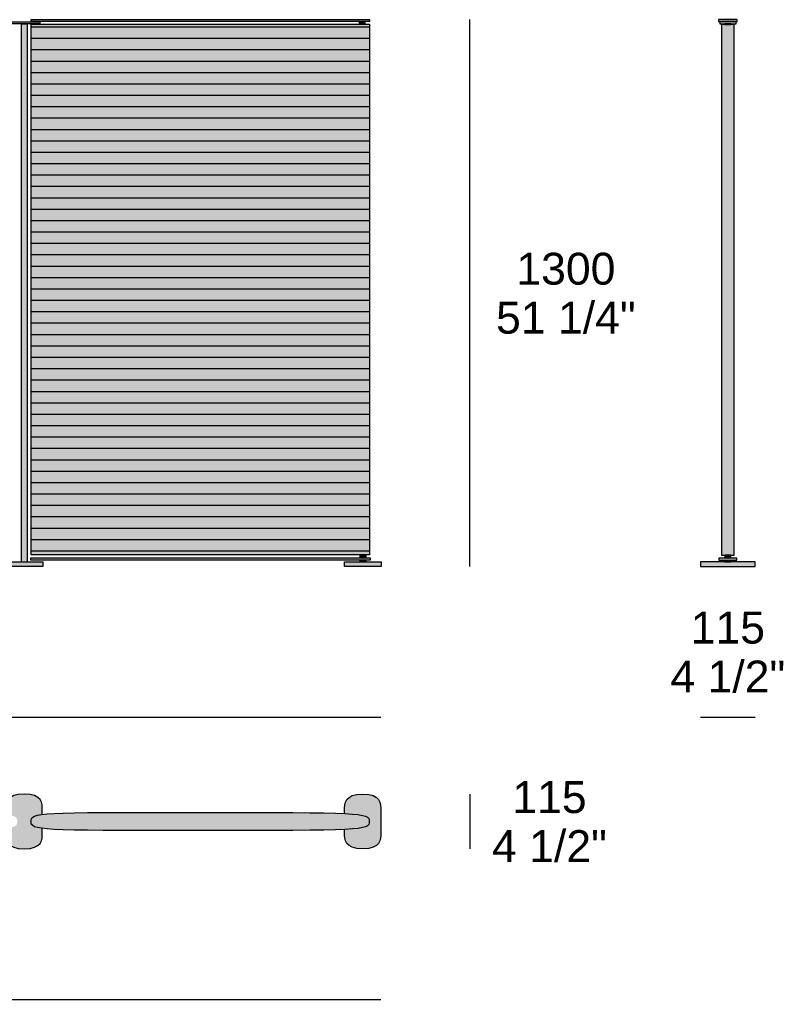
# Model space of a CAD drawing. Header units: millimetres. Extents: x -23380 to 52531, y -5628 to 1041.
# Drawn here: x 4470 to 6147, y -1709 to 441 of the extents above; entities that cross this region are included whole.
import ezdxf

# ---------------------------------------------------------------- set-up
doc = ezdxf.new("R2010")
doc.units = ezdxf.units.MM
for name, color, linetype, lineweight in [('dimensions', 7, 'Continuous', 5), ('drawing', 7, 'Continuous', 5), ('hatch', 9, 'Continuous', 5), ('ropes', 7, 'Continuous', 0)]:
    doc.layers.add(name, color=color, linetype=linetype, lineweight=lineweight)
doc.styles.add('Poliform mm', font='arial.ttf')
doc.styles.add('Poliform pollici', font='arial.ttf')

msp = doc.modelspace()

# ---------------------------------------------------------------- hatches: boundary and pattern name
at = {"layer": 'hatch'}
for points in [[(4515, 431.6), (4515, 435.7), (4446.3, 435.7), (4446.3, 431.6)], [(4474.4, -749.1), (4487.2, -749.1), (4487.2, 431.6), (4474.4, 431.6)], [(5238.1, 436.6), (5238.1, 440.9), (4495.9, 440.9), (4495.9, 436.6)], [(5217.6, -734.1), (5230.4, -734.1), (5238.1, -734.1), (5238.1, 430.7), (4495.9, 430.7), (4495.9, -734.1)], [(5228.9, 436.6), (5216.2, 436.6), (5216.2, 430.7), (5228.9, 430.7)], [(6004.7, 436.4), (6045.2, 436.4), (6045.2, 440.9), (6004.7, 440.9)], [(6007.2, 431.6), (6043.4, 431.6), (6043.4, 436.4), (6007.2, 436.4)], [(6018.2, -734.2), (6031.4, -734.2), (6038.6, -734.2), (6038.6, 430.4), (6031.3, 430.4), (6018.2, 430.4), (6011.1, 430.4), (6011.1, -734.2)], [(6018.2, 430.4), (6031.3, 430.4), (6031.3, 431.6), (6018.2, 431.6)], [(4520.9, -759.1), (4520.9, -749.1), (4440.2, -749.1), (4440.2, -759.1)], [(5239.8, -745.8), (5239.8, -740.7), (4494.9, -740.7), (4494.9, -745.8)], [(5264.1, -759.1), (5264.1, -749.1), (5183.4, -749.1), (5183.4, -759.1)], [(5217.6, -740.7), (5230.4, -740.7), (5230.4, -734.1), (5217.6, -734.1)], [(5230.4, -745.8), (5217.6, -745.8), (5217.6, -749.1), (5230.4, -749.1)], [(5964.9, -759.1), (6084.9, -759.1), (6084.9, -749.2), (5964.9, -749.2)], [(6005, -745.2), (6044.9, -745.2), (6044.9, -740.9), (6005, -740.9)], [(6018.2, -740.9), (6031.4, -740.9), (6031.4, -734.2), (6018.2, -734.2)], [(6031.4, -745.2), (6018.2, -745.2), (6018.2, -749.2), (6031.4, -749.2)], [(4520.1, -1303.6), (4516.1, -1304.2), (4512.6, -1304.8), (4511, -1305.1), (4509.5, -1305.5), (4508.1, -1305.8), (4506.8, -1306.2), (4505.5, -1306.5), (4504.4, -1306.9), (4503.9, -1307.1), (4503.4, -1307.3), (4502.9, -1307.5), (4502.4, -1307.7), (4501.9, -1307.9), (4501.5, -1308.1), (4501.1, -1308.4), (4500.7, -1308.6), (4500.3, -1308.8), (4500, -1309), (4499.6, -1309.3), (4499.3, -1309.5), (4499, -1309.7), (4498.7, -1310), (4498.6, -1310.1), (4498.4, -1310.2), (4498.3, -1310.3), (4498.2, -1310.5), (4498, -1310.6), (4497.9, -1310.7), (4497.8, -1310.8), (4497.7, -1311), (4497.6, -1311.1), (4497.5, -1311.2), (4497.4, -1311.3), (4497.3, -1311.5), (4497.2, -1311.6), (4497.1, -1311.7), (4497, -1311.9), (4496.9, -1312), (4496.8, -1312.1), (4496.7, -1312.3), (4496.7, -1312.4), (4496.6, -1312.6), (4496.5, -1312.7), (4496.4, -1312.8), (4496.4, -1313), (4496.3, -1313.1), (4496.2, -1313.3), (4496.2, -1313.4), (4496.1, -1313.7), (4496, -1314), (4495.9, -1314.3), (4495.8, -1314.6), (4495.7, -1314.9), (4495.7, -1315.2), (4495.6, -1315.5), (4495.6, -1315.9), (4495.5, -1316.2), (4495.5, -1316.5), (4495.4, -1316.8), (4495.4, -1317.5), (4495.4, -1318.2), (4495.4, -1318.9), (4495.4, -1319.6), (4495.4, -1320.3), (4495.4, -1321), (4495.5, -1321.3), (4495.5, -1321.7), (4495.6, -1322), (4495.6, -1322.3), (4495.7, -1322.6), (4495.7, -1322.9), (4495.8, -1323.2), (4495.9, -1323.5), (4496, -1323.8), (4496.1, -1324.1), (4496.2, -1324.4), (4496.2, -1324.6), (4496.3, -1324.7), (4496.4, -1324.9), (4496.4, -1325), (4496.5, -1325.1), (4496.6, -1325.3), (4496.7, -1325.4), (4496.7, -1325.6), (4496.8, -1325.7), (4496.9, -1325.8), (4497, -1326), (4497.1, -1326.1), (4497.2, -1326.2), (4497.3, -1326.4), (4497.4, -1326.5), (4497.5, -1326.6), (4497.6, -1326.7), (4497.7, -1326.9), (4497.8, -1327), (4497.9, -1327.1), (4498, -1327.3), (4498.2, -1327.4), (4498.3, -1327.5), (4498.4, -1327.6), (4498.6, -1327.7), (4498.7, -1327.9), (4499, -1328.1), (4499.3, -1328.3), (4499.6, -1328.6), (4500, -1328.8), (4500.3, -1329), (4500.7, -1329.3), (4501.1, -1329.5), (4501.5, -1329.7), (4501.9, -1329.9), (4502.4, -1330.1), (4502.9, -1330.3), (4503.4, -1330.5), (4503.9, -1330.7), (4504.4, -1330.9), (4505.5, -1331.3), (4506.8, -1331.7), (4508.1, -1332), (4509.5, -1332.4), (4511, -1332.7), (4512.6, -1333), (4516.1, -1333.6), (4520.1, -1334.2), (4520.1, -1342.6), (4520.1, -1345.7), (4520, -1348.9), (4520, -1350.5), (4519.9, -1352.1), (4519.7, -1353.7), (4519.6, -1354.5), (4519.5, -1355.3), (4519.4, -1356.1), (4519.2, -1356.8), (4519.1, -1357.6), (4518.9, -1358.4), (4518.7, -1359.1), (4518.5, -1359.9), (4518.3, -1360.6), (4518, -1361.4), (4517.8, -1362.1), (4517.5, -1362.8), (4517.1, -1363.5), (4516.8, -1364.2), (4516.6, -1364.6), (4516.4, -1364.9), (4516.2, -1365.3), (4516, -1365.6), (4515.8, -1366), (4515.6, -1366.3), (4515.4, -1366.6), (4515.1, -1367), (4514.9, -1367.3), (4514.7, -1367.6), (4514.4, -1367.9), (4514.2, -1368.2), (4513.9, -1368.6), (4513.6, -1368.9), (4513.3, -1369.2), (4513, -1369.5), (4512.7, -1369.8), (4512.4, -1370.1), (4512.1, -1370.4), (4511.8, -1370.7), (4511.5, -1370.9), (4511.1, -1371.2), (4510.8, -1371.5), (4510.4, -1371.8), (4510, -1372), (4509.7, -1372.3), (4509.3, -1372.6), (4508.9, -1372.8), (4508.5, -1373.1), (4508.1, -1373.3), (4507.6, -1373.6), (4507.2, -1373.8), (4506.3, -1374.3), (4505.3, -1374.7), (4504.4, -1375.1), (4503.3, -1375.5), (4502.3, -1375.9), (4501.1, -1376.3), (4500, -1376.6), (4498.8, -1376.9), (4497.5, -1377.2), (4496.2, -1377.5), (4494.9, -1377.8), (4493.5, -1378), (4492, -1378.2), (4490.5, -1378.4), (4488.9, -1378.5), (4487.3, -1378.6), (4485.7, -1378.7), (4483.9, -1378.8), (4480.3, -1378.9), (4476.7, -1378.8), (4475, -1378.7), (4473.3, -1378.6), (4471.7, -1378.5), (4470.2, -1378.4), (4468.7, -1378.2), (4467.2, -1378), (4465.8, -1377.8), (4464.4, -1377.5), (4463.1, -1377.2), (4461.9, -1376.9), (4460.7, -1376.6), (4459.5, -1376.3), (4458.4, -1375.9), (4457.3, -1375.5), (4456.3, -1375.1), (4455.3, -1374.7), (4454.4, -1374.3), (4453.5, -1373.8), (4453, -1373.6), (4452.6, -1373.3), (4452.2, -1373.1), (4451.8, -1372.8), (4451.4, -1372.6), (4451, -1372.3), (4450.6, -1372), (4450.3, -1371.8), (4449.9, -1371.5), (4449.6, -1371.2), (4449.2, -1370.9), (4448.9, -1370.7), (4448.6, -1370.4), (4448.2, -1370.1), (4447.9, -1369.8), (4447.6, -1369.5), (4447.3, -1369.2), (4447.1, -1368.9), (4446.8, -1368.6), (4446.5, -1368.2), (4446.3, -1367.9), (4446, -1367.6), (4445.8, -1367.3), (4445.5, -1367), (4445.3, -1366.6), (4445.1, -1366.3), (4444.9, -1366), (4444.7, -1365.6), (4444.5, -1365.3), (4444.3, -1364.9), (4444.1, -1364.6), (4443.9, -1364.2), (4443.5, -1363.5), (4443.2, -1362.8), (4442.9, -1362.1), (4442.7, -1361.4), (4442.4, -1360.6), (4442.2, -1359.9), (4442, -1359.1), (4441.8, -1358.4), (4441.6, -1357.6), (4441.4, -1356.8), (4441.3, -1356), (4441.2, -1355.3), (4441.1, -1354.5), (4441, -1353.7), (4440.8, -1352.1), (4440.7, -1350.5), (4440.6, -1348.9), (4440.6, -1345.7), (4440.6, -1334.2), (4444.5, -1333.6), (4448.1, -1333), (4449.7, -1332.7), (4451.2, -1332.4), (4452.6, -1332), (4453.9, -1331.7), (4455.1, -1331.3), (4456.3, -1330.9), (4456.8, -1330.7), (4457.3, -1330.5), (4457.8, -1330.3), (4458.3, -1330.1), (4458.7, -1329.9), (4459.2, -1329.7), (4459.6, -1329.5), (4460, -1329.3), (4460.4, -1329), (4460.7, -1328.8), (4461.1, -1328.6), (4461.4, -1328.3), (4461.7, -1328.1), (4462, -1327.9), (4462.1, -1327.7), (4462.3, -1327.6), (4462.4, -1327.5), (4462.5, -1327.4), (4462.6, -1327.3), (4462.8, -1327.1), (4462.9, -1327), (4463, -1326.9), (4463.1, -1326.7), (4463.2, -1326.6), (4463.3, -1326.5), (4463.4, -1326.4), (4463.5, -1326.2), (4463.6, -1326.1), (4463.7, -1326), (4463.8, -1325.8), (4463.9, -1325.7), (4464, -1325.5), (4464, -1325.4), (4464.1, -1325.3), (4464.2, -1325.1), (4464.3, -1325), (4464.3, -1324.9), (4464.4, -1324.7), (4464.4, -1324.6), (4464.5, -1324.4), (4464.6, -1324.1), (4464.7, -1323.8), (4464.8, -1323.5), (4464.9, -1323.2), (4465, -1322.9), (4465, -1322.6), (4465.1, -1322.3), (4465.1, -1322), (4465.2, -1321.7), (4465.2, -1321.3), (4465.2, -1321), (4465.3, -1320.3), (4465.3, -1319.6), (4465.3, -1318.9), (4465.3, -1318.2), (4465.3, -1317.5), (4465.2, -1316.8), (4465.2, -1316.5), (4465.2, -1316.2), (4465.1, -1315.9), (4465.1, -1315.5), (4465, -1315.2), (4465, -1314.9), (4464.9, -1314.6), (4464.8, -1314.3), (4464.7, -1314), (4464.6, -1313.7), (4464.5, -1313.4), (4464.4, -1313.3), (4464.4, -1313.1), (4464.3, -1313), (4464.3, -1312.8), (4464.2, -1312.7), (4464.1, -1312.6), (4464, -1312.4), (4464, -1312.3), (4463.9, -1312.1), (4463.8, -1312), (4463.7, -1311.9), (4463.6, -1311.7), (4463.5, -1311.6), (4463.4, -1311.5), (4463.3, -1311.3), (4463.2, -1311.2), (4463.1, -1311.1), (4463, -1311), (4462.9, -1310.8), (4462.8, -1310.7), (4462.6, -1310.6), (4462.5, -1310.5), (4462.4, -1310.3), (4462.3, -1310.2), (4462.1, -1310.1), (4462, -1310), (4461.7, -1309.7), (4461.4, -1309.5), (4461.1, -1309.3), (4460.7, -1309), (4460.4, -1308.8), (4460, -1308.6), (4459.6, -1308.4), (4459.2, -1308.1), (4458.7, -1307.9), (4458.3, -1307.7), (4457.8, -1307.5), (4457.3, -1307.3), (4456.8, -1307.1), (4456.3, -1306.9), (4455.1, -1306.5), (4453.9, -1306.2), (4452.6, -1305.8), (4451.2, -1305.5), (4449.7, -1305.1), (4448.1, -1304.8), (4444.5, -1304.2), (4440.6, -1303.6), (4440.6, -1295.6), (4440.6, -1292.4), (4440.6, -1289.2), (4440.7, -1287.6), (4440.8, -1286), (4441, -1284.4), (4441.2, -1282.8), (4441.3, -1282), (4441.4, -1281.2), (4441.6, -1280.4), (4441.8, -1279.7), (4442, -1278.9), (4442.2, -1278.1), (4442.4, -1277.4), (4442.7, -1276.6), (4442.9, -1275.9), (4443.2, -1275.1), (4443.6, -1274.4), (4443.9, -1273.7), (4444.1, -1273.4), (4444.3, -1273), (4444.5, -1272.7), (4444.7, -1272.3), (4444.9, -1272), (4445.1, -1271.6), (4445.3, -1271.3), (4445.5, -1271), (4445.8, -1270.6), (4446, -1270.3), (4446.3, -1270), (4446.5, -1269.6), (4446.8, -1269.3), (4447.1, -1269), (4447.4, -1268.7), (4447.6, -1268.4), (4447.9, -1268.1), (4448.3, -1267.8), (4448.6, -1267.5), (4448.9, -1267.2), (4449.2, -1266.9), (4449.6, -1266.6), (4449.9, -1266.3), (4450.3, -1266.1), (4450.6, -1265.8), (4451, -1265.5), (4451.4, -1265.3), (4451.8, -1265), (4452.2, -1264.8), (4452.6, -1264.5), (4453.1, -1264.3), (4453.5, -1264), (4453.9, -1263.8), (4454.4, -1263.5), (4455.3, -1263.1), (4456.3, -1262.7), (4457.3, -1262.3), (4458.4, -1261.9), (4459.5, -1261.5), (4460.7, -1261.1), (4461.9, -1260.8), (4463.2, -1260.5), (4464.5, -1260.2), (4465.8, -1260), (4467.2, -1259.8), (4468.7, -1259.6), (4470.2, -1259.4), (4471.7, -1259.2), (4473.3, -1259.1), (4475, -1259), (4476.7, -1258.9), (4480.3, -1258.9), (4484, -1258.9), (4485.7, -1259), (4487.4, -1259.1), (4489, -1259.2), (4490.5, -1259.4), (4492, -1259.6), (4493.5, -1259.8), (4494.9, -1260), (4496.2, -1260.2), (4497.5, -1260.5), (4498.8, -1260.8), (4500, -1261.1), (4501.2, -1261.5), (4502.3, -1261.9), (4503.3, -1262.3), (4504.4, -1262.7), (4505.4, -1263.1), (4506.3, -1263.5), (4506.8, -1263.8), (4507.2, -1264), (4507.6, -1264.3), (4508.1, -1264.5), (4508.5, -1264.8), (4508.9, -1265), (4509.3, -1265.3), (4509.7, -1265.5), (4510, -1265.8), (4510.4, -1266.1), (4510.8, -1266.4), (4511.1, -1266.6), (4511.5, -1266.9), (4511.8, -1267.2), (4512.1, -1267.5), (4512.4, -1267.8), (4512.7, -1268.1), (4513, -1268.4), (4513.3, -1268.7), (4513.6, -1269), (4513.9, -1269.3), (4514.2, -1269.7), (4514.4, -1270), (4514.7, -1270.3), (4514.9, -1270.6), (4515.2, -1271), (4515.4, -1271.3), (4515.6, -1271.6), (4515.8, -1272), (4516, -1272.3), (4516.2, -1272.7), (4516.4, -1273), (4516.6, -1273.4), (4516.8, -1273.7), (4517.1, -1274.4), (4517.5, -1275.2), (4517.8, -1275.9), (4518, -1276.6), (4518.3, -1277.4), (4518.5, -1278.1), (4518.7, -1278.9), (4518.9, -1279.7), (4519.1, -1280.4), (4519.2, -1281.2), (4519.4, -1282), (4519.5, -1282.8), (4519.7, -1284.4), (4519.9, -1286), (4520, -1287.6), (4520.1, -1289.2), (4520.1, -1292.5)], [(5237.9, -1319), (5237.9, -1318.1), (5237.9, -1317.6), (5237.9, -1317.2), (5237.8, -1316.7), (5237.8, -1316.3), (5237.7, -1315.9), (5237.7, -1315.5), (5237.6, -1315.3), (5237.6, -1315), (5237.5, -1314.8), (5237.5, -1314.6), (5237.4, -1314.5), (5237.4, -1314.3), (5237.3, -1314.1), (5237.2, -1313.9), (5237.2, -1313.7), (5237.1, -1313.5), (5237, -1313.3), (5236.9, -1313.1), (5236.8, -1312.9), (5236.7, -1312.7), (5236.6, -1312.6), (5236.5, -1312.4), (5236.4, -1312.2), (5236.3, -1312), (5236.2, -1311.8), (5236.1, -1311.7), (5235.9, -1311.5), (5235.8, -1311.3), (5235.6, -1311.2), (5235.5, -1311), (5235.3, -1310.8), (5235.2, -1310.7), (5235, -1310.5), (5234.8, -1310.3), (5234.6, -1310.2), (5234.5, -1310), (5234.3, -1309.9), (5234.1, -1309.7), (5233.8, -1309.6), (5233.6, -1309.4), (5233.4, -1309.3), (5233.2, -1309.1), (5232.9, -1309), (5232.7, -1308.8), (5232.2, -1308.5), (5231.6, -1308.2), (5231, -1308), (5230.4, -1307.7), (5229.7, -1307.4), (5229, -1307.2), (5228.3, -1306.9), (5227.5, -1306.7), (5226.7, -1306.4), (5225.8, -1306.2), (5224.9, -1306), (5223, -1305.5), (5220.9, -1305.1), (5218.6, -1304.7), (5216.1, -1304.3), (5213.5, -1303.9), (5207.4, -1303.2), (5200.5, -1302.6), (5183.7, -1301.5), (5183.7, -1295.7), (5183.8, -1292.5), (5183.8, -1289.3), (5183.9, -1287.7), (5184, -1286.1), (5184.2, -1284.5), (5184.4, -1282.9), (5184.5, -1282.1), (5184.6, -1281.3), (5184.8, -1280.5), (5185, -1279.7), (5185.2, -1279), (5185.4, -1278.2), (5185.6, -1277.4), (5185.8, -1276.7), (5186.1, -1275.9), (5186.4, -1275.2), (5186.7, -1274.5), (5187.1, -1273.8), (5187.3, -1273.4), (5187.5, -1273.1), (5187.6, -1272.7), (5187.8, -1272.4), (5188.1, -1272), (5188.3, -1271.7), (5188.5, -1271.3), (5188.7, -1271), (5189, -1270.7), (5189.2, -1270.4), (5189.5, -1270), (5189.7, -1269.7), (5190, -1269.4), (5190.3, -1269.1), (5190.5, -1268.8), (5190.8, -1268.5), (5191.1, -1268.2), (5191.4, -1267.9), (5191.8, -1267.6), (5192.1, -1267.3), (5192.4, -1267), (5192.8, -1266.7), (5193.1, -1266.4), (5193.5, -1266.1), (5193.8, -1265.9), (5194.2, -1265.6), (5194.6, -1265.3), (5195, -1265.1), (5195.4, -1264.8), (5195.8, -1264.6), (5196.2, -1264.3), (5196.7, -1264.1), (5197.1, -1263.8), (5197.6, -1263.6), (5198.5, -1263.2), (5199.5, -1262.7), (5200.5, -1262.3), (5201.6, -1261.9), (5202.7, -1261.6), (5203.9, -1261.2), (5205.1, -1260.9), (5206.3, -1260.6), (5207.6, -1260.3), (5209, -1260), (5210.4, -1259.8), (5211.9, -1259.6), (5213.4, -1259.4), (5214.9, -1259.3), (5216.5, -1259.2), (5218.2, -1259.1), (5219.9, -1259), (5223.5, -1258.9), (5227.1, -1259), (5228.9, -1259.1), (5230.5, -1259.2), (5232.1, -1259.3), (5233.7, -1259.4), (5235.2, -1259.6), (5236.7, -1259.8), (5238.1, -1260), (5239.4, -1260.3), (5240.7, -1260.6), (5242, -1260.9), (5243.2, -1261.2), (5244.3, -1261.6), (5245.5, -1261.9), (5246.5, -1262.3), (5247.6, -1262.7), (5248.5, -1263.2), (5249.5, -1263.6), (5249.9, -1263.8), (5250.4, -1264.1), (5250.8, -1264.3), (5251.3, -1264.6), (5251.7, -1264.8), (5252.1, -1265.1), (5252.5, -1265.3), (5252.9, -1265.6), (5253.2, -1265.9), (5253.6, -1266.1), (5254, -1266.4), (5254.3, -1266.7), (5254.7, -1267), (5255, -1267.3), (5255.3, -1267.6), (5255.6, -1267.9), (5255.9, -1268.2), (5256.2, -1268.5), (5256.5, -1268.8), (5256.8, -1269.1), (5257.1, -1269.4), (5257.4, -1269.7), (5257.6, -1270), (5257.9, -1270.4), (5258.1, -1270.7), (5258.3, -1271), (5258.6, -1271.4), (5258.8, -1271.7), (5259, -1272), (5259.2, -1272.4), (5259.4, -1272.7), (5259.6, -1273.1), (5259.8, -1273.4), (5260, -1273.8), (5260.3, -1274.5), (5260.6, -1275.2), (5260.9, -1275.9), (5261.2, -1276.7), (5261.5, -1277.4), (5261.7, -1278.2), (5261.9, -1279), (5262.1, -1279.7), (5262.3, -1280.5), (5262.4, -1281.3), (5262.6, -1282.1), (5262.7, -1282.9), (5262.9, -1284.5), (5263.1, -1286.1), (5263.2, -1287.7), (5263.2, -1289.3), (5263.3, -1292.5), (5263.3, -1345.8), (5263.2, -1349), (5263.2, -1350.6), (5263, -1352.2), (5262.9, -1353.8), (5262.8, -1354.5), (5262.7, -1355.3), (5262.6, -1356.1), (5262.4, -1356.9), (5262.3, -1357.7), (5262.1, -1358.4), (5261.9, -1359.2), (5261.7, -1359.9), (5261.5, -1360.7), (5261.2, -1361.4), (5260.9, -1362.2), (5260.6, -1362.9), (5260.3, -1363.6), (5260, -1364.3), (5259.8, -1364.7), (5259.6, -1365), (5259.4, -1365.3), (5259.2, -1365.7), (5259, -1366), (5258.8, -1366.4), (5258.6, -1366.7), (5258.3, -1367), (5258.1, -1367.3), (5257.9, -1367.7), (5257.6, -1368), (5257.3, -1368.3), (5257.1, -1368.6), (5256.8, -1368.9), (5256.5, -1369.2), (5256.2, -1369.5), (5255.9, -1369.8), (5255.6, -1370.1), (5255.3, -1370.4), (5255, -1370.7), (5254.6, -1371), (5254.3, -1371.3), (5254, -1371.6), (5253.6, -1371.8), (5253.2, -1372.1), (5252.8, -1372.4), (5252.5, -1372.6), (5252.1, -1372.9), (5251.7, -1373.1), (5251.2, -1373.4), (5250.8, -1373.6), (5250.4, -1373.9), (5249.5, -1374.3), (5248.5, -1374.8), (5247.6, -1375.2), (5246.5, -1375.6), (5245.5, -1376), (5244.3, -1376.3), (5243.2, -1376.7), (5242, -1377), (5240.7, -1377.3), (5239.4, -1377.6), (5238.1, -1377.8), (5236.7, -1378.1), (5235.2, -1378.3), (5233.7, -1378.4), (5232.1, -1378.6), (5230.5, -1378.7), (5228.9, -1378.8), (5227.1, -1378.9), (5223.5, -1378.9), (5219.9, -1378.9), (5218.2, -1378.8), (5216.5, -1378.7), (5214.9, -1378.6), (5213.4, -1378.4), (5211.8, -1378.3), (5210.4, -1378), (5209, -1377.8), (5207.6, -1377.6), (5206.3, -1377.3), (5205.1, -1377), (5203.9, -1376.7), (5202.7, -1376.3), (5201.6, -1376), (5200.5, -1375.6), (5199.5, -1375.2), (5198.5, -1374.8), (5197.6, -1374.3), (5196.7, -1373.9), (5196.2, -1373.6), (5195.8, -1373.4), (5195.4, -1373.1), (5195, -1372.9), (5194.6, -1372.6), (5194.2, -1372.4), (5193.8, -1372.1), (5193.5, -1371.8), (5193.1, -1371.6), (5192.7, -1371.3), (5192.4, -1371), (5192.1, -1370.7), (5191.7, -1370.4), (5191.4, -1370.1), (5191.1, -1369.8), (5190.8, -1369.5), (5190.5, -1369.2), (5190.2, -1368.9), (5190, -1368.6), (5189.7, -1368.3), (5189.4, -1368), (5189.2, -1367.7), (5189, -1367.3), (5188.7, -1367), (5188.5, -1366.7), (5188.3, -1366.4), (5188, -1366), (5187.8, -1365.7), (5187.6, -1365.3), (5187.4, -1365), (5187.3, -1364.7), (5187.1, -1364.3), (5186.7, -1363.6), (5186.4, -1362.9), (5186.1, -1362.2), (5185.8, -1361.4), (5185.6, -1360.7), (5185.4, -1359.9), (5185.1, -1359.2), (5185, -1358.4), (5184.8, -1357.7), (5184.6, -1356.9), (5184.5, -1356.1), (5184.4, -1355.3), (5184.3, -1354.5), (5184.2, -1353.7), (5184, -1352.2), (5183.9, -1350.6), (5183.8, -1349), (5183.8, -1345.8), (5183.7, -1336.4), (5200.5, -1335.4), (5207.4, -1334.8), (5213.5, -1334.1), (5216.1, -1333.7), (5218.6, -1333.3), (5220.9, -1332.9), (5223, -1332.5), (5224.9, -1332), (5225.8, -1331.8), (5226.7, -1331.5), (5227.5, -1331.3), (5228.3, -1331), (5229, -1330.8), (5229.7, -1330.5), (5230.4, -1330.3), (5231, -1330), (5231.6, -1329.7), (5232.1, -1329.4), (5232.7, -1329.1), (5232.9, -1329), (5233.2, -1328.8), (5233.4, -1328.7), (5233.6, -1328.5), (5233.8, -1328.4), (5234.1, -1328.2), (5234.3, -1328.1), (5234.5, -1327.9), (5234.6, -1327.8), (5234.8, -1327.6), (5235, -1327.4), (5235.2, -1327.3), (5235.3, -1327.1), (5235.5, -1327), (5235.6, -1326.8), (5235.8, -1326.6), (5235.9, -1326.4), (5236.1, -1326.3), (5236.2, -1326.1), (5236.3, -1325.9), (5236.4, -1325.8), (5236.5, -1325.6), (5236.6, -1325.4), (5236.7, -1325.2), (5236.8, -1325), (5236.9, -1324.8), (5237, -1324.7), (5237.1, -1324.5), (5237.2, -1324.3), (5237.2, -1324.1), (5237.3, -1323.9), (5237.4, -1323.7), (5237.4, -1323.5), (5237.5, -1323.3), (5237.5, -1323.1), (5237.6, -1322.9), (5237.6, -1322.7), (5237.7, -1322.5), (5237.7, -1322.1), (5237.8, -1321.7), (5237.8, -1321.2), (5237.9, -1320.8), (5237.9, -1320.4), (5237.9, -1319.9)], [(5237.9, -1319), (5237.9, -1319.9), (5237.9, -1320.4), (5237.9, -1320.8), (5237.8, -1321.2), (5237.8, -1321.7), (5237.7, -1322.1), (5237.7, -1322.5), (5237.6, -1322.7), (5237.6, -1322.9), (5237.5, -1323.1), (5237.5, -1323.3), (5237.4, -1323.5), (5237.4, -1323.7), (5237.3, -1323.9), (5237.2, -1324.1), (5237.2, -1324.3), (5237.1, -1324.5), (5237, -1324.7), (5236.9, -1324.8), (5236.8, -1325), (5236.7, -1325.2), (5236.6, -1325.4), (5236.5, -1325.6), (5236.4, -1325.8), (5236.3, -1325.9), (5236.2, -1326.1), (5236.1, -1326.3), (5235.9, -1326.4), (5235.8, -1326.6), (5235.6, -1326.8), (5235.5, -1327), (5235.3, -1327.1), (5235.2, -1327.3), (5235, -1327.4), (5234.8, -1327.6), (5234.6, -1327.8), (5234.5, -1327.9), (5234.3, -1328.1), (5234.1, -1328.2), (5233.8, -1328.4), (5233.6, -1328.5), (5233.4, -1328.7), (5233.2, -1328.8), (5232.9, -1329), (5232.7, -1329.1), (5232.1, -1329.4), (5231.6, -1329.7), (5231, -1330), (5230.4, -1330.3), (5229.7, -1330.5), (5229, -1330.8), (5228.3, -1331), (5227.5, -1331.3), (5226.7, -1331.5), (5225.8, -1331.8), (5224.9, -1332), (5223, -1332.5), (5220.9, -1332.9), (5218.6, -1333.3), (5216.1, -1333.7), (5213.5, -1334.1), (5207.4, -1334.8), (5200.5, -1335.4), (5183.7, -1336.4), (5137.1, -1337.8), (4621.8, -1338.2), (4557.9, -1336.9), (4536.2, -1335.7), (4527.5, -1335), (4520.1, -1334.2), (4516.1, -1333.6), (4512.6, -1333), (4511, -1332.7), (4509.5, -1332.4), (4508.1, -1332), (4506.8, -1331.7), (4505.5, -1331.3), (4504.4, -1330.9), (4503.9, -1330.7), (4503.4, -1330.5), (4502.9, -1330.3), (4502.4, -1330.1), (4501.9, -1329.9), (4501.5, -1329.7), (4501.1, -1329.5), (4500.7, -1329.3), (4500.3, -1329), (4500, -1328.8), (4499.6, -1328.6), (4499.3, -1328.3), (4499, -1328.1), (4498.7, -1327.9), (4498.6, -1327.7), (4498.4, -1327.6), (4498.3, -1327.5), (4498.2, -1327.4), (4498, -1327.3), (4497.9, -1327.1), (4497.8, -1327), (4497.7, -1326.9), (4497.6, -1326.7), (4497.5, -1326.6), (4497.4, -1326.5), (4497.3, -1326.4), (4497.2, -1326.2), (4497.1, -1326.1), (4497, -1326), (4496.9, -1325.8), (4496.8, -1325.7), (4496.7, -1325.6), (4496.7, -1325.4), (4496.6, -1325.3), (4496.5, -1325.1), (4496.4, -1325), (4496.4, -1324.9), (4496.3, -1324.7), (4496.2, -1324.6), (4496.2, -1324.4), (4496.1, -1324.1), (4496, -1323.8), (4495.9, -1323.5), (4495.8, -1323.2), (4495.7, -1322.9), (4495.7, -1322.6), (4495.6, -1322.3), (4495.6, -1322), (4495.5, -1321.7), (4495.5, -1321.3), (4495.4, -1321), (4495.4, -1320.3), (4495.4, -1319.6), (4495.4, -1318.9), (4495.4, -1318.2), (4495.4, -1317.5), (4495.4, -1316.8), (4495.5, -1316.5), (4495.5, -1316.2), (4495.6, -1315.9), (4495.6, -1315.5), (4495.7, -1315.2), (4495.7, -1314.9), (4495.8, -1314.6), (4495.9, -1314.3), (4496, -1314), (4496.1, -1313.7), (4496.2, -1313.4), (4496.2, -1313.3), (4496.3, -1313.1), (4496.4, -1313), (4496.4, -1312.8), (4496.5, -1312.7), (4496.6, -1312.6), (4496.7, -1312.4), (4496.7, -1312.3), (4496.8, -1312.1), (4496.9, -1312), (4497, -1311.9), (4497.1, -1311.7), (4497.2, -1311.6), (4497.3, -1311.5), (4497.4, -1311.3), (4497.5, -1311.2), (4497.6, -1311.1), (4497.7, -1311), (4497.8, -1310.8), (4497.9, -1310.7), (4498, -1310.6), (4498.2, -1310.5), (4498.3, -1310.3), (4498.4, -1310.2), (4498.6, -1310.1), (4498.7, -1310), (4499, -1309.7), (4499.3, -1309.5), (4499.6, -1309.3), (4500, -1309), (4500.3, -1308.8), (4500.7, -1308.6), (4501.1, -1308.4), (4501.5, -1308.1), (4501.9, -1307.9), (4502.4, -1307.7), (4502.9, -1307.5), (4503.4, -1307.3), (4503.9, -1307.1), (4504.4, -1306.9), (4505.5, -1306.5), (4506.8, -1306.2), (4508.1, -1305.8), (4509.5, -1305.5), (4511, -1305.1), (4512.6, -1304.8), (4516.1, -1304.2), (4520.1, -1303.6), (4527.5, -1302.8), (4536.2, -1302.1), (4557.9, -1301), (4621.8, -1299.6), (5137.2, -1300.1), (5183.7, -1301.5), (5200.5, -1302.6), (5207.4, -1303.2), (5213.5, -1303.9), (5216.1, -1304.3), (5218.6, -1304.7), (5220.9, -1305.1), (5223, -1305.5), (5224.9, -1306), (5225.8, -1306.2), (5226.7, -1306.4), (5227.5, -1306.7), (5228.3, -1306.9), (5229, -1307.2), (5229.7, -1307.4), (5230.4, -1307.7), (5231, -1308), (5231.6, -1308.2), (5232.2, -1308.5), (5232.7, -1308.8), (5232.9, -1309), (5233.2, -1309.1), (5233.4, -1309.3), (5233.6, -1309.4), (5233.8, -1309.6), (5234.1, -1309.7), (5234.3, -1309.9), (5234.5, -1310), (5234.6, -1310.2), (5234.8, -1310.3), (5235, -1310.5), (5235.2, -1310.7), (5235.3, -1310.8), (5235.5, -1311), (5235.6, -1311.2), (5235.8, -1311.3), (5235.9, -1311.5), (5236.1, -1311.7), (5236.2, -1311.8), (5236.3, -1312), (5236.4, -1312.2), (5236.5, -1312.4), (5236.6, -1312.6), (5236.7, -1312.7), (5236.8, -1312.9), (5236.9, -1313.1), (5237, -1313.3), (5237.1, -1313.5), (5237.2, -1313.7), (5237.2, -1313.9), (5237.3, -1314.1), (5237.4, -1314.3), (5237.4, -1314.5), (5237.5, -1314.6), (5237.5, -1314.8), (5237.6, -1315), (5237.6, -1315.3), (5237.7, -1315.5), (5237.7, -1315.9), (5237.8, -1316.3), (5237.8, -1316.7), (5237.9, -1317.2), (5237.9, -1317.6), (5237.9, -1318.1)]]:
    msp.add_hatch(color=256, dxfattribs=at).paths.add_polyline_path(points, flags=0)
at = {"layer": 'ropes', "lineweight": 0}
h = msp.add_hatch(dxfattribs=at)
h.set_pattern_fill('HATCH1', color=256, scale=200, style=0, pattern_type=2)
h.set_pattern_definition([(0, (0, 0), (0, 25), [])])
h.paths.add_polyline_path([(5217.6, -734.1), (5230.4, -734.1), (5238.1, -734.1), (5238.1, 430.7), (4495.9, 430.7), (4495.9, -734.1)], flags=0)

# ---------------------------------------------------------------- linework, layer by layer
at = {"layer": 'dimensions'}
for points in [[(5458.9, -759.1), (5458.9, 440.9)], [(2151.4, -1089.8), (5263.4, -1089.8)], [(5964.9, -1089.8), (6084.9, -1089.8)], [(5458.9, -1258.8), (5458.9, -1378.8)], [(2151.4, -1709.5), (5263.4, -1709.5)]]:
    msp.add_lwpolyline(points, dxfattribs=at)
at = {"layer": 'drawing'}
for points in [[(4515, 431.6), (4446.3, 431.6), (4446.3, 435.7), (4515, 435.7)], [(5238.1, 436.6), (4495.9, 436.6), (4495.9, 440.9), (5238.1, 440.9)], [(5238.1, -734.1), (4495.9, -734.1), (4495.9, 430.7), (5238.1, 430.7)], [(6004.7, 436.4), (6045.2, 436.4), (6045.2, 440.9), (6004.7, 440.9)], [(6007.2, 431.6), (6043.4, 431.6), (6043.4, 436.4), (6007.2, 436.4)], [(6011.1, -734.2), (6038.6, -734.2), (6038.6, 430.4), (6011.1, 430.4)], [(6018.2, 430.4), (6031.3, 430.4), (6031.3, 431.6), (6018.2, 431.6)], [(4520.9, -759.1), (4440.2, -759.1), (4440.2, -749.1), (4520.9, -749.1)], [(5239.8, -745.8), (4494.9, -745.8), (4494.9, -740.7), (5239.8, -740.7)], [(5264.1, -759.1), (5183.4, -759.1), (5183.4, -749.1), (5264.1, -749.1)], [(5964.9, -759.1), (6084.9, -759.1), (6084.9, -749.2), (5964.9, -749.2)], [(6005, -745.2), (6044.9, -745.2), (6044.9, -740.9), (6005, -740.9)]]:
    msp.add_lwpolyline(points, close=True, dxfattribs=at)
for points in [[(4474.4, -749.1), (4474.4, 431.6), (4487.2, 431.6), (4487.2, -749.1)], [(5216.2, 430.7), (5216.2, 436.6)], [(5228.9, 430.7), (5228.9, 436.6)], [(5217.6, -740.7), (5217.6, -734.1), (5230.4, -734.1), (5230.4, -740.7)], [(5230.4, -745.8), (5230.4, -749.1), (5217.6, -749.1), (5217.6, -745.8)], [(6031.4, -740.9), (6031.4, -734.2), (6018.2, -734.2), (6018.2, -740.9)], [(6018.2, -745.2), (6018.2, -749.2), (6031.4, -749.2), (6031.4, -745.2)], [(4474.4, -759.1), (4474.4, -759.1)], [(4487.2, -759.1), (4487.2, -759.1)]]:
    msp.add_lwpolyline(points, dxfattribs=at)
for points, knots in [([(4520.1, -1303.6), (4520.1, -1301), (4520.1, -1282.1), (4520.1, -1258.9), (4480.3, -1258.9), (4440.6, -1258.9), (4440.6, -1282.1), (4440.6, -1301), (4440.6, -1303.6)], [-77.412422, -77.412422, -77.412422, -77.412422, -66.520524, 0, 0, 0, 66.520524, 77.412422, 77.412422, 77.412422, 77.412422]), ([(5183.7, -1301.5), (5183.7, -1299.6), (5183.7, -1281.3), (5183.8, -1258.9), (5223.5, -1258.9), (5263.3, -1258.9), (5263.3, -1298.9), (5263.3, -1339.6), (5263.3, -1378.9), (5223.5, -1378.9), (5183.7, -1378.9), (5183.7, -1356.8), (5183.7, -1338.5), (5183.7, -1336.4)], [-74.403911, -74.403911, -74.403911, -74.403911, -66.520524, 0, 0, 0, 66.520524, 133.041049, 199.561573, 199.561573, 199.561573, 266.082097, 274.568529, 274.568529, 274.568529, 274.568529]), ([(5237.9, -1319), (5237.9, -1299.1), (5222.9, -1299.1), (4855.8, -1299), (4510.4, -1299), (4495.4, -1299), (4495.4, -1318.9), (4495.4, -1338.8), (4510.4, -1338.8), (4855.8, -1338.8), (5222.9, -1338.9), (5237.9, -1338.9), (5237.9, -1319)], [803.973004, 803.973004, 803.973004, 803.973004, 1205.959506, 1205.959506, 1205.959506, 1607.946008, 1607.946008, 1607.946008, 2009.93251, 2009.93251, 2009.93251, 2411.919012, 2411.919012, 2411.919012, 2411.919012]), ([(4440.6, -1334.2), (4440.6, -1336.9), (4440.6, -1355.8), (4440.6, -1378.9), (4480.3, -1378.9), (4520.1, -1378.9), (4520.1, -1355.8), (4520.1, -1336.9), (4520.1, -1334.2)], [121.516662, 121.516662, 121.516662, 121.516662, 133.041049, 199.561573, 199.561573, 199.561573, 266.082097, 277.606484, 277.606484, 277.606484, 277.606484])]:
    msp.add_open_spline(points, degree=3, knots=knots, dxfattribs=at)

# ---------------------------------------------------------------- texts
at = {"layer": 'dimensions', "char_height": 70, "attachment_point": 5}
for s, insert, width, style in [('1300', (5669.4, -106.3), 543.261, 'Poliform mm'), ('51 1/4"', (5669.4, -213.8), 732.717, 'Poliform pollici'), ('115', (6024.9, -894), 436.739, 'Poliform mm'), ('4 1/2"', (6024.9, -1001.4), 630, 'Poliform pollici'), ('115', (5633.3, -1266), 436.739, 'Poliform mm'), ('4 1/2"', (5633.3, -1373.5), 630, 'Poliform pollici')]:
    msp.add_mtext(s, dxfattribs=dict(at, insert=insert, width=width, style=style))

doc.saveas('drawing.dxf')
